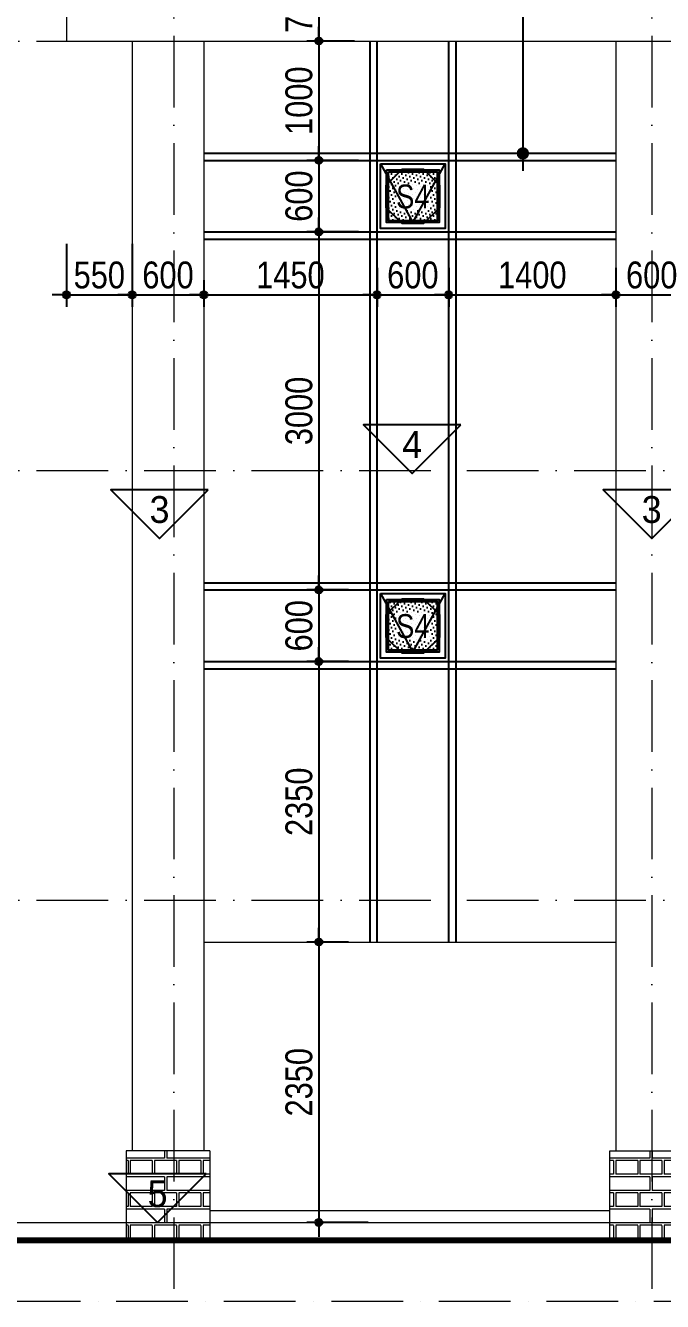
# Model space of a CAD drawing. Extents: x -1107188 to -523840, y 39692 to 514392.
# Drawn here: x -1049866 to -1044533, y 436877 to 447569 of the extents above; entities that cross this region are included whole.
import ezdxf
from ezdxf.enums import TextEntityAlignment as Align

# ---------------------------------------------------------------- set-up
doc = ezdxf.new("R2010")
doc.units = 0
doc.linetypes.add('ACAD_ISO10W100', pattern=[18, 12, -3, 0, -3])
doc.layers.get('DEFPOINTS').update_dxf_attribs({"linetype": 'CONTINUOUS'})
for name, color, linetype, lineweight in [('CAY', 84, 'CONTINUOUS', 5), ('HACHT', 8, 'CONTINUOUS', 5), ('NET-THAY', 2, 'CONTINUOUS', 13), ('TRUC', 24, 'CONTINUOUS', 0)]:
    doc.layers.add(name, color=color, linetype=linetype, lineweight=lineweight)
for name, color, linetype in [('DIM', 1, 'CONTINUOUS'), ('DOOR', 20, 'CONTINUOUS'), ('HATCH', 8, 'CONTINUOUS'), ('KINH 1', 142, 'CONTINUOUS'), ('TAGS', 60, 'CONTINUOUS'), ('TEXT', 7, 'CONTINUOUS')]:
    doc.layers.add(name, color=color, linetype=linetype)
doc.styles.add('AVO', font='')
doc.styles.add('HEL-CONDENSE', font='')
doc.styles.add('VNI-HELVE-CONDENSEN', font='')
doc.styles.get('AVO').set_extended_font_data('VNI-Avo')
doc.styles.get('HEL-CONDENSE').set_extended_font_data('VNI-Helve-Condense')
doc.styles.get('VNI-HELVE-CONDENSEN').set_extended_font_data('VNI-Helve-Condense')
doc.dimstyles.new('D100', dxfattribs={"dimtxt": 225, "dimasz": 1.2, "dimexe": 100, "dimexo": 0, "dimgap": 50, "dimtad": 1, "dimdec": 0, "dimzin": 13, "dimdsep": 46, "dimtxsty": 'HEL-CONDENSE', "dimblk": 'D50', "dimcen": 0, "dimclrd": 1, "dimclre": 1, "dimclrt": 7, "dimadec": 0, "dimazin": 0, "dimtfac": 1, "dimtdec": 0, "dimtmove": 0, "dimatfit": 3, "dimldrblk": 'D50', "dimfxl": 1, "dimtolj": 1, "dimtzin": 13, "dimarcsym": 0})
pattern_1 = [(180, (-2347963.83, 208682.8), (-3e-14, -270.968), [387.35, -19.05]), (180, (-2347963.83, 208568.5), (-3e-14, -270.968), [387.35, -19.05]), (180, (-2348065.43, 208547.32), (-3e-14, -270.968), [184.15, -19.05]), (180, (-2348065.43, 208433.02), (-3e-14, -270.968), [184.15, -19.05]), (270, (-2347963.83, 208682.8), (406.4, -7e-14), [114.3, -156.6672]), (270, (-2347944.8, 208682.8), (406.4, -7e-14), [114.3, -156.6672]), (270, (-2348065.43, 208547.32), (203.2, -4e-14), [114.3, -156.6672]), (270, (-2348046.38, 208547.32), (203.2, -4e-14), [114.3, -156.6672])]

# ---------------------------------------------------------------- blocks, each defined once
blk = doc.blocks.new('KH-CUADI')
at = {"layer": 'TAGS'}
blk.add_lwpolyline([(-124, 300), (-300, 124), (-300, -124), (-124, -300), (124, -300), (300, -124), (300, 124), (124, 300)], close=True, dxfattribs=at)
at = {"layer": 'TAGS', "style": 'VNI-HELVE-CONDENSEN'}
blk.add_attdef('D', text='', height=300, dxfattribs=at).set_placement((0, 0), align=Align.MIDDLE)
blk = doc.blocks.new('A$C4A8B6C2C')
at = {"layer": 'KINH 1'}
h = blk.add_hatch(dxfattribs=at)
h.set_pattern_fill('DOTS', color=256, scale=500, angle=45, style=0)
h.set_pattern_definition([(45, (-1273474.515, 328548.945), (-11.04854346, 33.1456304), [0, -31.25])])
h.paths.add_polyline_path([(-65, 410), (-475, 410), (-475, 0), (-65, 0)])
at = {"layer": 'DOOR'}
for points in [[(-540, 475), (0, 475), (0, -65), (-540, -65)], [(-490, 425), (-50, 425), (-50, -15), (-490, -15)]]:
    blk.add_lwpolyline(points, close=True, dxfattribs=at)
at = {"layer": 'DOOR', "color": 8}
blk.add_lwpolyline([(-540, 475), (-270, -15), (0, 475)], dxfattribs=at)
blk.add_lwpolyline([(-475, 410), (-65, 410), (-65, 0), (-475, 0)], close=True, dxfattribs=at)
at = {"layer": 'NET-THAY'}
blk.add_lwpolyline([(-570, 505), (30, 505), (30, -95), (-570, -95), (-570, 505)], dxfattribs=at)
blk = doc.blocks.new('A$C748B6192')
at = {"layer": 'DOOR'}
blk.add_blockref('A$C4A8B6C2C', (2788, 495), dxfattribs=at)
at = {"layer": 'TAGS', "linetype": 'Continuous'}
ref = blk.add_blockref('KH-CUADI', (2518, 698), dxfattribs=dict(at, xscale=0.75, yscale=0.75, zscale=0.75, rotation=180))
ref.add_attrib('D', 'S4', dxfattribs={"color": 7, "height": 200, "style": 'VNI-HELVE-CONDENSEN'}).set_placement((2518, 698), align=Align.MIDDLE)
blk = doc.blocks.new('D50')
at = {"layer": 'DIM'}
blk.add_hatch(color=256, dxfattribs=at).paths.add_polyline_path([(25, 0, 1), (-25, 0, 1)])
blk.add_line((25, 0), (100, 0), dxfattribs=at)
blk.add_circle((0, 0), 25, dxfattribs=at)
blk = doc.blocks.new('*D987')
at = {"layer": 'DEFPOINTS', "color": 0, "linetype": 'Continuous', "transparency": 16777216}
for p in [(-1047161, 448139), (-1047411, 447439), (-1047111, 447439)]:
    blk.add_point(p, dxfattribs=at)
at = {"layer": 'DIM', "color": 1, "linetype": 'Continuous', "lineweight": -2, "transparency": 16777216}
for p, q in [((-1047161, 448139), (-1047511, 448139)), ((-1047411, 448137), (-1047411, 447440)), ((-1047111, 447439), (-1047511, 447439))]:
    blk.add_line(p, q, dxfattribs=at)
at = {"layer": 'DIM', "color": 1, "linetype": 'Continuous', "lineweight": -2, "transparency": 16777216, "xscale": 1.199999999999999, "yscale": 1.199999999999999, "zscale": 1.199999999999999}
for p, rotation in [((-1047411, 448139), 90), ((-1047411, 447439), 270)]:
    blk.add_blockref('D50', p, dxfattribs=dict(at, rotation=rotation))
at = {"layer": 'DIM', "color": 7, "linetype": 'Continuous', "transparency": 16777216, "insert": (-1047576, 447723), "char_height": 225, "attachment_point": 5, "rotation": 90, "style": 'HEL-CONDENSE'}
blk.add_mtext('\\A1;700', dxfattribs=at)
blk = doc.blocks.new('*D988')
at = {"layer": 'DEFPOINTS', "color": 0, "linetype": 'Continuous', "transparency": 16777216}
for p in [(-1047111, 447439), (-1047411, 446439), (-1047077, 446439)]:
    blk.add_point(p, dxfattribs=at)
at = {"layer": 'DIM', "color": 1, "linetype": 'Continuous', "lineweight": -2, "transparency": 16777216}
for p, q in [((-1047111, 447439), (-1047511, 447439)), ((-1047411, 447437), (-1047411, 446440)), ((-1047077, 446439), (-1047511, 446439))]:
    blk.add_line(p, q, dxfattribs=at)
at = {"layer": 'DIM', "color": 1, "linetype": 'Continuous', "lineweight": -2, "transparency": 16777216, "xscale": 1.199999999999999, "yscale": 1.199999999999999, "zscale": 1.199999999999999}
for p, rotation in [((-1047411, 447439), 90), ((-1047411, 446439), 270)]:
    blk.add_blockref('D50', p, dxfattribs=dict(at, rotation=rotation))
at = {"layer": 'DIM', "color": 7, "linetype": 'Continuous', "transparency": 16777216, "insert": (-1047576, 446939), "char_height": 225, "attachment_point": 5, "rotation": 90, "style": 'HEL-CONDENSE'}
blk.add_mtext('\\A1;1000', dxfattribs=at)
blk = doc.blocks.new('*D989')
at = {"layer": 'DEFPOINTS', "color": 0, "linetype": 'Continuous', "transparency": 16777216}
for p in [(-1047077, 446439), (-1047411, 445839), (-1047077, 445839)]:
    blk.add_point(p, dxfattribs=at)
at = {"layer": 'DIM', "color": 1, "linetype": 'Continuous', "lineweight": -2, "transparency": 16777216}
for p, q in [((-1047077, 446439), (-1047511, 446439)), ((-1047411, 446437), (-1047411, 445840)), ((-1047077, 445839), (-1047511, 445839))]:
    blk.add_line(p, q, dxfattribs=at)
at = {"layer": 'DIM', "color": 1, "linetype": 'Continuous', "lineweight": -2, "transparency": 16777216, "xscale": 1.199999999999999, "yscale": 1.199999999999999, "zscale": 1.199999999999999}
for p, rotation in [((-1047411, 446439), 90), ((-1047411, 445839), 270)]:
    blk.add_blockref('D50', p, dxfattribs=dict(at, rotation=rotation))
at = {"layer": 'DIM', "color": 7, "linetype": 'Continuous', "transparency": 16777216, "insert": (-1047576, 446139), "char_height": 225, "attachment_point": 5, "rotation": 90, "style": 'HEL-CONDENSE'}
blk.add_mtext('\\A1;600', dxfattribs=at)
blk = doc.blocks.new('*D990')
at = {"layer": 'DEFPOINTS', "color": 0, "linetype": 'Continuous', "transparency": 16777216}
for p in [(-1047077, 445839), (-1047411, 442839), (-1047161, 442839)]:
    blk.add_point(p, dxfattribs=at)
at = {"layer": 'DIM', "color": 1, "linetype": 'Continuous', "lineweight": -2, "transparency": 16777216}
for p, q in [((-1047077, 445839), (-1047511, 445839)), ((-1047411, 445837), (-1047411, 442840)), ((-1047161, 442839), (-1047511, 442839))]:
    blk.add_line(p, q, dxfattribs=at)
at = {"layer": 'DIM', "color": 1, "linetype": 'Continuous', "lineweight": -2, "transparency": 16777216, "xscale": 1.199999999999999, "yscale": 1.199999999999999, "zscale": 1.199999999999999}
for p, rotation in [((-1047411, 445839), 90), ((-1047411, 442839), 270)]:
    blk.add_blockref('D50', p, dxfattribs=dict(at, rotation=rotation))
at = {"layer": 'DIM', "color": 7, "linetype": 'Continuous', "transparency": 16777216, "insert": (-1047576, 444339), "char_height": 225, "attachment_point": 5, "rotation": 90, "style": 'HEL-CONDENSE'}
blk.add_mtext('\\A1;3000', dxfattribs=at)
blk = doc.blocks.new('*D991')
at = {"layer": 'DEFPOINTS', "color": 0, "linetype": 'Continuous', "transparency": 16777216}
for p in [(-1047161, 442839), (-1047411, 442239), (-1047161, 442239)]:
    blk.add_point(p, dxfattribs=at)
at = {"layer": 'DIM', "color": 1, "linetype": 'Continuous', "lineweight": -2, "transparency": 16777216}
for p, q in [((-1047161, 442839), (-1047511, 442839)), ((-1047411, 442837), (-1047411, 442240)), ((-1047161, 442239), (-1047511, 442239))]:
    blk.add_line(p, q, dxfattribs=at)
at = {"layer": 'DIM', "color": 1, "linetype": 'Continuous', "lineweight": -2, "transparency": 16777216, "xscale": 1.199999999999999, "yscale": 1.199999999999999, "zscale": 1.199999999999999}
for p, rotation in [((-1047411, 442839), 90), ((-1047411, 442239), 270)]:
    blk.add_blockref('D50', p, dxfattribs=dict(at, rotation=rotation))
at = {"layer": 'DIM', "color": 7, "linetype": 'Continuous', "transparency": 16777216, "insert": (-1047576, 442539), "char_height": 225, "attachment_point": 5, "rotation": 90, "style": 'HEL-CONDENSE'}
blk.add_mtext('\\A1;600', dxfattribs=at)
blk = doc.blocks.new('*D964')
at = {"layer": 'DEFPOINTS', "color": 0, "linetype": 'Continuous', "transparency": 16777216}
for p in [(-1047161, 442239), (-1047411, 439889), (-1047161, 439889)]:
    blk.add_point(p, dxfattribs=at)
at = {"layer": 'DIM', "color": 1, "linetype": 'Continuous', "lineweight": -2, "transparency": 16777216}
for p, q in [((-1047161, 442239), (-1047511, 442239)), ((-1047411, 442237), (-1047411, 439890)), ((-1047161, 439889), (-1047511, 439889))]:
    blk.add_line(p, q, dxfattribs=at)
at = {"layer": 'DIM', "color": 1, "linetype": 'Continuous', "lineweight": -2, "transparency": 16777216, "xscale": 1.199999999999999, "yscale": 1.199999999999999, "zscale": 1.199999999999999}
for p, rotation in [((-1047411, 442239), 90), ((-1047411, 439889), 270)]:
    blk.add_blockref('D50', p, dxfattribs=dict(at, rotation=rotation))
at = {"layer": 'DIM', "color": 7, "linetype": 'Continuous', "transparency": 16777216, "insert": (-1047576, 441064), "char_height": 225, "attachment_point": 5, "rotation": 90, "style": 'HEL-CONDENSE'}
blk.add_mtext('\\A1;2350', dxfattribs=at)
blk = doc.blocks.new('*D965')
at = {"layer": 'DEFPOINTS', "color": 0, "linetype": 'Continuous', "transparency": 16777216}
for p in [(-1047161, 439889), (-1047411, 437539), (-1046998, 437539)]:
    blk.add_point(p, dxfattribs=at)
at = {"layer": 'DIM', "color": 1, "linetype": 'Continuous', "lineweight": -2, "transparency": 16777216}
for p, q in [((-1047161, 439889), (-1047511, 439889)), ((-1047411, 439887), (-1047411, 437540)), ((-1046998, 437539), (-1047511, 437539))]:
    blk.add_line(p, q, dxfattribs=at)
at = {"layer": 'DIM', "color": 1, "linetype": 'Continuous', "lineweight": -2, "transparency": 16777216, "xscale": 1.199999999999999, "yscale": 1.199999999999999, "zscale": 1.199999999999999}
for p, rotation in [((-1047411, 439889), 90), ((-1047411, 437539), 270)]:
    blk.add_blockref('D50', p, dxfattribs=dict(at, rotation=rotation))
at = {"layer": 'DIM', "color": 7, "linetype": 'Continuous', "transparency": 16777216, "insert": (-1047576, 438714), "char_height": 225, "attachment_point": 5, "rotation": 90, "style": 'HEL-CONDENSE'}
blk.add_mtext('\\A1;2350', dxfattribs=at)
blk = doc.blocks.new('*D971')
at = {"layer": 'DEFPOINTS', "color": 0, "linetype": 'Continuous', "transparency": 16777216}
for p in [(-1049523, 445739), (-1048973, 445739), (-1048973, 445312)]:
    blk.add_point(p, dxfattribs=at)
at = {"layer": 'DIM', "color": 1, "linetype": 'Continuous', "lineweight": -2, "transparency": 16777216}
for p, q in [((-1049523, 445739), (-1049523, 445212)), ((-1048973, 445739), (-1048973, 445212)), ((-1049522, 445312), (-1048975, 445312))]:
    blk.add_line(p, q, dxfattribs=at)
at = {"layer": 'DIM', "color": 1, "linetype": 'Continuous', "lineweight": -2, "transparency": 16777216, "xscale": 1.199999999999999, "yscale": 1.199999999999999, "zscale": 1.199999999999999, "rotation": 180}
blk.add_blockref('D50', (-1049523, 445312), dxfattribs=at)
at = {"layer": 'DIM', "color": 1, "linetype": 'Continuous', "lineweight": -2, "transparency": 16777216, "xscale": 1.199999999999999, "yscale": 1.199999999999999, "zscale": 1.199999999999999}
blk.add_blockref('D50', (-1048973, 445312), dxfattribs=at)
at = {"layer": 'DIM', "color": 7, "linetype": 'Continuous', "transparency": 16777216, "insert": (-1049248, 445477), "char_height": 225, "attachment_point": 5, "style": 'HEL-CONDENSE'}
blk.add_mtext('\\A1;550', dxfattribs=at)
blk = doc.blocks.new('*D972')
at = {"layer": 'DEFPOINTS', "color": 0, "linetype": 'Continuous', "transparency": 16777216}
for p in [(-1048973, 445739), (-1048373, 445434), (-1048373, 445312)]:
    blk.add_point(p, dxfattribs=at)
at = {"layer": 'DIM', "color": 1, "linetype": 'Continuous', "lineweight": -2, "transparency": 16777216}
for p, q in [((-1048973, 445739), (-1048973, 445212)), ((-1048373, 445434), (-1048373, 445212)), ((-1048972, 445312), (-1048375, 445312))]:
    blk.add_line(p, q, dxfattribs=at)
at = {"layer": 'DIM', "color": 1, "linetype": 'Continuous', "lineweight": -2, "transparency": 16777216, "xscale": 1.199999999999999, "yscale": 1.199999999999999, "zscale": 1.199999999999999, "rotation": 180}
blk.add_blockref('D50', (-1048973, 445312), dxfattribs=at)
at = {"layer": 'DIM', "color": 1, "linetype": 'Continuous', "lineweight": -2, "transparency": 16777216, "xscale": 1.199999999999999, "yscale": 1.199999999999999, "zscale": 1.199999999999999}
blk.add_blockref('D50', (-1048373, 445312), dxfattribs=at)
at = {"layer": 'DIM', "color": 7, "linetype": 'Continuous', "transparency": 16777216, "insert": (-1048673, 445477), "char_height": 225, "attachment_point": 5, "style": 'HEL-CONDENSE'}
blk.add_mtext('\\A1;600', dxfattribs=at)
blk = doc.blocks.new('*D973')
at = {"layer": 'DEFPOINTS', "color": 0, "linetype": 'Continuous', "transparency": 16777216}
for p in [(-1048373, 445434), (-1046923, 445539), (-1046923, 445312)]:
    blk.add_point(p, dxfattribs=at)
at = {"layer": 'DIM', "color": 1, "linetype": 'Continuous', "lineweight": -2, "transparency": 16777216}
for p, q in [((-1048373, 445434), (-1048373, 445212)), ((-1046923, 445539), (-1046923, 445212)), ((-1048372, 445312), (-1046925, 445312))]:
    blk.add_line(p, q, dxfattribs=at)
at = {"layer": 'DIM', "color": 1, "linetype": 'Continuous', "lineweight": -2, "transparency": 16777216, "xscale": 1.199999999999999, "yscale": 1.199999999999999, "zscale": 1.199999999999999, "rotation": 180}
blk.add_blockref('D50', (-1048373, 445312), dxfattribs=at)
at = {"layer": 'DIM', "color": 1, "linetype": 'Continuous', "lineweight": -2, "transparency": 16777216, "xscale": 1.199999999999999, "yscale": 1.199999999999999, "zscale": 1.199999999999999}
blk.add_blockref('D50', (-1046923, 445312), dxfattribs=at)
at = {"layer": 'DIM', "color": 7, "linetype": 'Continuous', "transparency": 16777216, "insert": (-1047648, 445477), "char_height": 225, "attachment_point": 5, "style": 'HEL-CONDENSE'}
blk.add_mtext('\\A1;1450', dxfattribs=at)
blk = doc.blocks.new('*D974')
at = {"layer": 'DEFPOINTS', "color": 0, "linetype": 'Continuous', "transparency": 16777216}
for p in [(-1046923, 445539), (-1046323, 445539), (-1046323, 445312)]:
    blk.add_point(p, dxfattribs=at)
at = {"layer": 'DIM', "color": 1, "linetype": 'Continuous', "lineweight": -2, "transparency": 16777216}
for p, q in [((-1046923, 445539), (-1046923, 445212)), ((-1046323, 445539), (-1046323, 445212)), ((-1046922, 445312), (-1046325, 445312))]:
    blk.add_line(p, q, dxfattribs=at)
at = {"layer": 'DIM', "color": 1, "linetype": 'Continuous', "lineweight": -2, "transparency": 16777216, "xscale": 1.199999999999999, "yscale": 1.199999999999999, "zscale": 1.199999999999999, "rotation": 180}
blk.add_blockref('D50', (-1046923, 445312), dxfattribs=at)
at = {"layer": 'DIM', "color": 1, "linetype": 'Continuous', "lineweight": -2, "transparency": 16777216, "xscale": 1.199999999999999, "yscale": 1.199999999999999, "zscale": 1.199999999999999}
blk.add_blockref('D50', (-1046323, 445312), dxfattribs=at)
at = {"layer": 'DIM', "color": 7, "linetype": 'Continuous', "transparency": 16777216, "insert": (-1046623, 445477), "char_height": 225, "attachment_point": 5, "style": 'HEL-CONDENSE'}
blk.add_mtext('\\A1;600', dxfattribs=at)
blk = doc.blocks.new('*D975')
at = {"layer": 'DEFPOINTS', "color": 0, "linetype": 'Continuous', "transparency": 16777216}
for p in [(-1046323, 445539), (-1044923, 445539), (-1044923, 445312)]:
    blk.add_point(p, dxfattribs=at)
at = {"layer": 'DIM', "color": 1, "linetype": 'Continuous', "lineweight": -2, "transparency": 16777216}
for p, q in [((-1046323, 445539), (-1046323, 445212)), ((-1044923, 445539), (-1044923, 445212)), ((-1046322, 445312), (-1044925, 445312))]:
    blk.add_line(p, q, dxfattribs=at)
at = {"layer": 'DIM', "color": 1, "linetype": 'Continuous', "lineweight": -2, "transparency": 16777216, "xscale": 1.199999999999999, "yscale": 1.199999999999999, "zscale": 1.199999999999999, "rotation": 180}
blk.add_blockref('D50', (-1046323, 445312), dxfattribs=at)
at = {"layer": 'DIM', "color": 1, "linetype": 'Continuous', "lineweight": -2, "transparency": 16777216, "xscale": 1.199999999999999, "yscale": 1.199999999999999, "zscale": 1.199999999999999}
blk.add_blockref('D50', (-1044923, 445312), dxfattribs=at)
at = {"layer": 'DIM', "color": 7, "linetype": 'Continuous', "transparency": 16777216, "insert": (-1045623, 445477), "char_height": 225, "attachment_point": 5, "style": 'HEL-CONDENSE'}
blk.add_mtext('\\A1;1400', dxfattribs=at)
blk = doc.blocks.new('*D976')
at = {"layer": 'DEFPOINTS', "color": 0, "linetype": 'Continuous', "transparency": 16777216}
for p in [(-1044923, 445539), (-1044323, 445539), (-1044323, 445312)]:
    blk.add_point(p, dxfattribs=at)
at = {"layer": 'DIM', "color": 1, "linetype": 'Continuous', "lineweight": -2, "transparency": 16777216}
for p, q in [((-1044923, 445539), (-1044923, 445212)), ((-1044323, 445539), (-1044323, 445212)), ((-1044922, 445312), (-1044325, 445312))]:
    blk.add_line(p, q, dxfattribs=at)
at = {"layer": 'DIM', "color": 1, "linetype": 'Continuous', "lineweight": -2, "transparency": 16777216, "xscale": 1.199999999999999, "yscale": 1.199999999999999, "zscale": 1.199999999999999, "rotation": 180}
blk.add_blockref('D50', (-1044923, 445312), dxfattribs=at)
at = {"layer": 'DIM', "color": 1, "linetype": 'Continuous', "lineweight": -2, "transparency": 16777216, "xscale": 1.199999999999999, "yscale": 1.199999999999999, "zscale": 1.199999999999999}
blk.add_blockref('D50', (-1044323, 445312), dxfattribs=at)
at = {"layer": 'DIM', "color": 7, "linetype": 'Continuous', "transparency": 16777216, "insert": (-1044623, 445477), "char_height": 225, "attachment_point": 5, "style": 'HEL-CONDENSE'}
blk.add_mtext('\\A1;600', dxfattribs=at)
blk = doc.blocks.new('TUONG-NAM')
at = {"layer": 'TAGS'}
blk.add_lwpolyline([(-453, -453), (453, -453), (0, 0)], close=True, dxfattribs=at)
at = {"layer": 'TAGS', "linetype": 'Continuous', "style": 'AVO'}
blk.add_attdef('KH-TUONG', text='', height=250, dxfattribs=at).set_placement((0, -269), align=Align.MIDDLE_CENTER)

msp = doc.modelspace()

# ---------------------------------------------------------------- hatches: boundary and pattern name
at = {"layer": 'DIM', "linetype": 'ByBlock'}
msp.add_hatch(color=1, dxfattribs=at).paths.add_polyline_path([(-1045649.693, 446496.989, 1), (-1045754.213, 446496.989, 1)])
at = {"layer": 'HACHT'}
h = msp.add_hatch(dxfattribs=at)
h.set_pattern_fill('AR-BRELM', color=256, scale=2, angle=180, style=0)
h.set_pattern_definition(pattern_1)
h.paths.add_polyline_path([(-1049023.323, 438138.696), (-1049023.323, 437538.696), (-1048673.323, 437538.696), (-1048673.323, 438138.696)])
h.paths.add_polyline_path([(-1049023.323, 437538.696), (-1049023.323, 437388.696), (-1048673.323, 437388.696), (-1048673.323, 437538.696)])
h.paths.add_polyline_path([(-1048323.323, 437388.696), (-1048323.323, 437538.696), (-1048673.323, 437538.696), (-1048673.323, 437388.696)])
h.paths.add_polyline_path([(-1048323.323, 437538.696), (-1048323.323, 438138.696), (-1048673.323, 438138.696), (-1048673.323, 437538.696)])
h = msp.add_hatch(dxfattribs=at)
h.set_pattern_fill('AR-BRELM', color=256, scale=2, angle=180, style=0)
h.set_pattern_definition(pattern_1)
h.paths.add_polyline_path([(-1044273.323, 437388.696), (-1044273.323, 437538.696), (-1044623.323, 437538.696), (-1044623.323, 437388.696)])
h.paths.add_polyline_path([(-1044273.323, 437538.696), (-1044273.323, 438138.696), (-1044623.323, 438138.696), (-1044623.323, 437538.696)])
h.paths.add_polyline_path([(-1044973.323, 438138.696), (-1044973.323, 437538.696), (-1044623.323, 437538.696), (-1044623.323, 438138.696)])
h.paths.add_polyline_path([(-1044973.323, 437538.696), (-1044973.323, 437388.696), (-1044623.323, 437388.696), (-1044623.323, 437538.696)])

# ---------------------------------------------------------------- linework, layer by layer
at = {"layer": 'CAY', "const_width": 50}
msp.add_lwpolyline([(-1050090.007, 437388.696), (-1028988.414, 437388.696)], dxfattribs=at)
at = {"layer": 'HATCH'}
for p, q in [((-1046983.323, 447438.696), (-1046983.323, 439888.696)), ((-1046923.323, 447438.696), (-1046923.323, 439888.696)), ((-1046323.323, 447438.696), (-1046323.323, 439888.696)), ((-1046263.323, 447438.696), (-1046263.323, 439888.696))]:
    msp.add_line(p, q, dxfattribs=at)
for points in [[(-1048373.323, 446498.696), (-1044923.323, 446498.696)], [(-1048373.323, 446498.696), (-1044923.323, 446498.696)], [(-1048373.323, 446438.696), (-1046985.823, 446438.696)], [(-1048373.323, 446438.696), (-1046985.823, 446438.696)], [(-1046985.823, 446438.696), (-1044923.323, 446438.696)], [(-1046185.823, 446438.696), (-1044923.323, 446438.696)], [(-1048373.323, 445838.696), (-1046985.823, 445838.696)], [(-1048373.323, 445838.696), (-1046985.823, 445838.696)], [(-1048373.323, 445778.696), (-1044923.323, 445778.696)], [(-1048373.323, 445778.696), (-1044923.323, 445778.696)], [(-1046985.823, 445838.696), (-1044923.323, 445838.696)], [(-1046185.823, 445838.696), (-1044923.323, 445838.696)], [(-1048373.328, 442898.696), (-1044923.328, 442898.696)], [(-1048373.328, 442898.696), (-1044923.328, 442898.696)], [(-1048373.328, 442838.696), (-1046985.828, 442838.696)], [(-1048373.328, 442838.696), (-1046985.828, 442838.696)], [(-1046985.828, 442838.696), (-1044923.328, 442838.696)], [(-1046185.828, 442838.696), (-1044923.328, 442838.696)], [(-1048373.328, 442238.696), (-1046985.828, 442238.696)], [(-1048373.328, 442238.696), (-1046985.828, 442238.696)], [(-1046985.828, 442238.696), (-1044923.328, 442238.696)], [(-1046185.828, 442238.696), (-1044923.328, 442238.696)], [(-1048373.328, 442178.696), (-1044923.328, 442178.696)], [(-1048373.328, 442178.696), (-1044923.328, 442178.696)]]:
    msp.add_lwpolyline(points, dxfattribs=at)
at = {"layer": 'NET-THAY'}
for p, q in [((-1049523.323, 448138.696), (-1049523.323, 447438.696)), ((-1049523.323, 447438.696), (-1033723.323, 447438.696)), ((-1048973.323, 447438.696), (-1048973.323, 438138.696)), ((-1048973.323, 447438.696), (-1048973.323, 438138.696)), ((-1048373.323, 447438.696), (-1048373.323, 438138.696)), ((-1044923.323, 447438.696), (-1044923.323, 438138.696)), ((-1048373.323, 439888.696), (-1048373.323, 438138.696)), ((-1048373.323, 439888.696), (-1044923.323, 439888.696)), ((-1049023.323, 438138.696), (-1049023.323, 437388.696)), ((-1048323.323, 438138.696), (-1049023.323, 438138.696)), ((-1049023.323, 438138.696), (-1049023.323, 437388.696)), ((-1048323.323, 438138.696), (-1049023.323, 438138.696)), ((-1048323.323, 438138.696), (-1048323.323, 437388.696)), ((-1048323.323, 438138.696), (-1048323.323, 437388.696)), ((-1048323.323, 437638.696), (-1044973.323, 437638.696)), ((-1050672.922, 437538.696), (-1029603.579, 437538.696)), ((-1048323.323, 437538.696), (-1044973.323, 437538.696))]:
    msp.add_line(p, q, dxfattribs=at)
msp.add_lwpolyline([(-1044973.323, 437388.696), (-1044973.323, 438138.696), (-1044273.323, 438138.696), (-1044273.323, 437388.696)], dxfattribs=at)
at = {"layer": 'TEXT'}
msp.add_lwpolyline([(-1045702.888, 451685.528), (-1045702.888, 446349.828)], dxfattribs=at)
at = {"layer": 'TRUC', "linetype": 'ACAD_ISO10W100', "ltscale": 50}
for p, q in [((-1050672.922, 447438.696), (-1029603.579, 447438.696)), ((-1050672.922, 443838.696), (-1029603.579, 443838.696)), ((-1050672.922, 440238.696), (-1029603.579, 440238.696))]:
    msp.add_line(p, q, dxfattribs=at)
msp.add_lwpolyline([(-1050672.922, 451082.878), (-1029603.579, 451082.878), (-1029603.579, 436876.718), (-1050672.922, 436876.718)], close=True, dxfattribs=at)
for points in [[(-1048623.323, 451082.878), (-1048623.323, 436876.718)], [(-1044623.323, 451082.878), (-1044623.323, 436876.718)]]:
    msp.add_lwpolyline(points, dxfattribs=at)

# ---------------------------------------------------------------- block references
at = {"layer": 'DOOR', "color": 4}
for p in [(-1049141.169, 445438.412), (-1049141.174, 441838.412)]:
    msp.add_blockref('A$C748B6192', p, dxfattribs=at)
at = {"layer": 'TAGS', "linetype": 'Continuous'}
ref = msp.add_blockref('TUONG-NAM', (-1046629.046, 443815.513), dxfattribs=dict(at, xscale=0.8999999999068677, yscale=0.9000000000232831, zscale=0.9, rotation=180))
ref.add_attrib('KH-TUONG', '4', dxfattribs={"color": 7, "linetype": 'Continuous', "height": 225, "style": 'AVO'}).set_placement((-1046629.491, 444057.867), align=Align.MIDDLE_CENTER)
ref = msp.add_blockref('TUONG-NAM', (-1048743.355, 443270.79), dxfattribs=dict(at, xscale=0.8999999999068677, yscale=0.9000000000232831, zscale=0.9, rotation=180))
ref.add_attrib('KH-TUONG', '3', dxfattribs={"color": 7, "linetype": 'Continuous', "height": 225, "style": 'AVO'}).set_placement((-1048743.8, 443513.144), align=Align.MIDDLE_CENTER)
ref = msp.add_blockref('TUONG-NAM', (-1044623.323, 443270.79), dxfattribs=dict(at, xscale=0.8999999999068677, yscale=0.9000000000232831, zscale=0.9, rotation=180))
ref.add_attrib('KH-TUONG', '3', dxfattribs={"color": 7, "linetype": 'Continuous', "height": 225, "style": 'AVO'}).set_placement((-1044623.768, 443513.144), align=Align.MIDDLE_CENTER)
ref = msp.add_blockref('TUONG-NAM', (-1048759.838, 437537.655), dxfattribs=dict(at, xscale=0.8999999999068677, yscale=0.9000000000232831, zscale=0.9, rotation=180))
ref.add_attrib('KH-TUONG', '5', dxfattribs={"color": 7, "linetype": 'Continuous', "height": 225, "style": 'AVO'}).set_placement((-1048760.283, 437780.009), align=Align.MIDDLE_CENTER)

# ---------------------------------------------------------------- dimensions: what is measured, and where the dimension line sits
at = {"layer": 'DIM', "linetype": 'Continuous'}
dim = msp.add_linear_dim(base=(-1047411.288, 447438.696), p1=(-1047161.288, 448138.696), p2=(-1047111.288, 447438.696), angle=90, dimstyle='D100', override={"dimtmove": 1}, dxfattribs=at)
dim.commit()
dim.dimension.update_dxf_attribs({"geometry": '*D987', "text_midpoint": (-1047411.288, 447722.869), "dimtype": 160})
for base, p1, p2, picture, middle in [((-1047411.288, 446438.696), (-1047111.288, 447438.696), (-1047077.073, 446438.696), '*D988', (-1047576.188, 446938.696)), ((-1047411.288, 445838.696), (-1047077.073, 446438.696), (-1047077.073, 445838.696), '*D989', (-1047576.188, 446138.696)), ((-1047411.288, 442838.696), (-1047077.073, 445838.696), (-1047161.29, 442838.696), '*D990', (-1047576.188, 444338.696)), ((-1047411.288, 442238.696), (-1047161.29, 442838.696), (-1047161.285, 442238.696), '*D991', (-1047576.188, 442538.696)), ((-1047411.288, 439888.696), (-1047161.285, 442238.696), (-1047161.285, 439888.696), '*D964', (-1047576.188, 441063.696)), ((-1047411.288, 437538.696), (-1047161.285, 439888.696), (-1046997.573, 437538.696), '*D965', (-1047576.188, 438713.696))]:
    dim = msp.add_linear_dim(base=base, p1=p1, p2=p2, angle=90, dimstyle='D100', override={"dimtmove": 1}, dxfattribs=at)
    dim.commit()
    dim.dimension.update_dxf_attribs({"geometry": picture, "text_midpoint": middle})
dim = msp.add_linear_dim(base=(-1048973.323, 445312.27), p1=(-1049523.323, 445739.44), p2=(-1048973.323, 445739.44), dimstyle='D100', dxfattribs=at)
dim.commit()
dim.dimension.update_dxf_attribs({"geometry": '*D971', "text_midpoint": (-1049248.323, 445477.17)})
dim = msp.add_linear_dim(base=(-1048373.323, 445312.27), p1=(-1048973.323, 445739.44), p2=(-1048373.323, 445434.242), dimstyle='D100', override={"dimtmove": 1}, dxfattribs=at)
dim.commit()
dim.dimension.update_dxf_attribs({"geometry": '*D972', "text_midpoint": (-1048673.323, 445312.27), "dimtype": 160})
for base, p1, p2, picture, middle in [((-1046923.323, 445312.27), (-1048373.323, 445434.242), (-1046923.323, 445538.788), '*D973', (-1047648.323, 445477.17)), ((-1046323.323, 445312.27), (-1046923.323, 445538.788), (-1046323.323, 445538.788), '*D974', (-1046623.323, 445477.17)), ((-1044923.323, 445312.27), (-1046323.323, 445538.788), (-1044923.323, 445538.788), '*D975', (-1045623.323, 445477.17)), ((-1044323.323, 445312.27), (-1044923.323, 445538.788), (-1044323.323, 445538.788), '*D976', (-1044623.323, 445477.17))]:
    dim = msp.add_linear_dim(base=base, p1=p1, p2=p2, dimstyle='D100', override={"dimtmove": 1}, dxfattribs=at)
    dim.commit()
    dim.dimension.update_dxf_attribs({"geometry": picture, "text_midpoint": middle})

doc.saveas('drawing.dxf')
